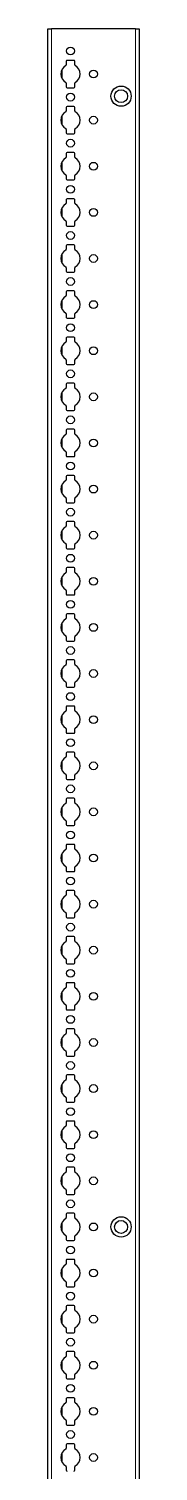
# Model space of a CAD drawing. Header units: millimetres. Extents: x -199 to 2653, y -1647 to 1507.
# Drawn here: x 2604 to 2653, y -335 to 447 of the extents above; entities that cross this region are included whole.
import ezdxf

# ---------------------------------------------------------------- set-up
doc = ezdxf.new("R2010")
doc.units = ezdxf.units.MM

msp = doc.modelspace()

# ---------------------------------------------------------------- linework, layer by layer
at = {"color": 7, "linetype": 'Continuous', "lineweight": 25}
for p, q in [((2603.61, -851.79), (2603.61, 447.21)), ((2603.61, 447.21), (2605.61, 447.21)), ((2651.31, 447.21), (2605.61, 447.21)), ((2651.31, 447.21), (2653.31, 447.21)), ((2653.31, 447.21), (2653.31, -851.79)), ((2617.76, 430.11), (2614.16, 430.11)), ((2613.66, 429.61), (2613.66, 427.73)), ((2618.26, 427.73), (2618.26, 429.61)), ((2613.66, 417.68), (2613.66, 415.81)), ((2614.16, 415.31), (2617.76, 415.31)), ((2618.26, 415.81), (2618.26, 417.68)), ((2613.66, 404.61), (2613.66, 402.73)), ((2617.76, 405.11), (2614.16, 405.11)), ((2618.26, 402.73), (2618.26, 404.61)), ((2613.66, 392.68), (2613.66, 390.81)), ((2618.26, 390.81), (2618.26, 392.68)), ((2614.16, 390.31), (2617.76, 390.31)), ((2613.66, 379.61), (2613.66, 377.73)), ((2617.76, 380.11), (2614.16, 380.11)), ((2618.26, 377.73), (2618.26, 379.61)), ((2613.66, 367.68), (2613.66, 365.81)), ((2618.26, 365.81), (2618.26, 367.68)), ((2614.16, 365.31), (2617.76, 365.31)), ((2613.66, 354.61), (2613.66, 352.73)), ((2617.76, 355.11), (2614.16, 355.11)), ((2618.26, 352.73), (2618.26, 354.61)), ((2613.66, 342.68), (2613.66, 340.81)), ((2614.16, 340.31), (2617.76, 340.31)), ((2618.26, 340.81), (2618.26, 342.68)), ((2613.66, 329.61), (2613.66, 327.73)), ((2617.76, 330.11), (2614.16, 330.11)), ((2618.26, 327.73), (2618.26, 329.61)), ((2613.66, 317.68), (2613.66, 315.81)), ((2614.16, 315.31), (2617.76, 315.31)), ((2618.26, 315.81), (2618.26, 317.68)), ((2617.76, 305.11), (2614.16, 305.11)), ((2613.66, 304.61), (2613.66, 302.73)), ((2618.26, 302.73), (2618.26, 304.61)), ((2613.66, 292.68), (2613.66, 290.81)), ((2614.16, 290.31), (2617.76, 290.31)), ((2618.26, 290.81), (2618.26, 292.68)), ((2613.66, 279.61), (2613.66, 277.73)), ((2617.76, 280.11), (2614.16, 280.11)), ((2618.26, 277.73), (2618.26, 279.61)), ((2613.66, 267.68), (2613.66, 265.81)), ((2618.26, 265.81), (2618.26, 267.68)), ((2614.16, 265.31), (2617.76, 265.31)), ((2613.66, 254.61), (2613.66, 252.73)), ((2617.76, 255.11), (2614.16, 255.11)), ((2618.26, 252.73), (2618.26, 254.61)), ((2613.66, 242.68), (2613.66, 240.81)), ((2618.26, 240.81), (2618.26, 242.68)), ((2614.16, 240.31), (2617.76, 240.31)), ((2613.66, 229.61), (2613.66, 227.73)), ((2617.76, 230.11), (2614.16, 230.11)), ((2618.26, 227.73), (2618.26, 229.61)), ((2613.66, 217.68), (2613.66, 215.81)), ((2614.16, 215.31), (2617.76, 215.31)), ((2618.26, 215.81), (2618.26, 217.68)), ((2613.66, 204.61), (2613.66, 202.73)), ((2617.76, 205.11), (2614.16, 205.11)), ((2618.26, 202.73), (2618.26, 204.61)), ((2613.66, 192.68), (2613.66, 190.81)), ((2614.16, 190.31), (2617.76, 190.31)), ((2618.26, 190.81), (2618.26, 192.68)), ((2617.76, 180.11), (2614.16, 180.11)), ((2613.66, 179.61), (2613.66, 177.73)), ((2618.26, 177.73), (2618.26, 179.61)), ((2613.66, 167.68), (2613.66, 165.81)), ((2614.16, 165.31), (2617.76, 165.31)), ((2618.26, 165.81), (2618.26, 167.68)), ((2613.66, 154.61), (2613.66, 152.73)), ((2617.76, 155.11), (2614.16, 155.11)), ((2618.26, 152.73), (2618.26, 154.61)), ((2613.66, 142.68), (2613.66, 140.81)), ((2618.26, 140.81), (2618.26, 142.68)), ((2614.16, 140.31), (2617.76, 140.31)), ((2613.66, 129.61), (2613.66, 127.73)), ((2617.76, 130.11), (2614.16, 130.11)), ((2618.26, 127.73), (2618.26, 129.61)), ((2613.66, 117.68), (2613.66, 115.81)), ((2618.26, 115.81), (2618.26, 117.68)), ((2614.16, 115.31), (2617.76, 115.31)), ((2613.66, 104.61), (2613.66, 102.73)), ((2617.76, 105.11), (2614.16, 105.11)), ((2618.26, 102.73), (2618.26, 104.61)), ((2613.66, 92.68), (2613.66, 90.81)), ((2614.16, 90.31), (2617.76, 90.31)), ((2618.26, 90.81), (2618.26, 92.68)), ((2613.66, 79.61), (2613.66, 77.73)), ((2617.76, 80.11), (2614.16, 80.11)), ((2618.26, 77.73), (2618.26, 79.61)), ((2613.66, 67.68), (2613.66, 65.81)), ((2614.16, 65.31), (2617.76, 65.31)), ((2618.26, 65.81), (2618.26, 67.68)), ((2617.76, 55.11), (2614.16, 55.11)), ((2613.66, 54.61), (2613.66, 52.73)), ((2618.26, 52.73), (2618.26, 54.61)), ((2613.66, 42.68), (2613.66, 40.81)), ((2614.16, 40.31), (2617.76, 40.31)), ((2618.26, 40.81), (2618.26, 42.68)), ((2613.66, 29.61), (2613.66, 27.73)), ((2617.76, 30.11), (2614.16, 30.11)), ((2618.26, 27.73), (2618.26, 29.61)), ((2613.66, 17.68), (2613.66, 15.81)), ((2618.26, 15.81), (2618.26, 17.68)), ((2614.16, 15.31), (2617.76, 15.31)), ((2613.66, 4.61), (2613.66, 2.73)), ((2617.76, 5.11), (2614.16, 5.11)), ((2618.26, 2.73), (2618.26, 4.61)), ((2613.66, -7.32), (2613.66, -9.19)), ((2618.26, -9.19), (2618.26, -7.32)), ((2614.16, -9.69), (2617.76, -9.69)), ((2613.66, -20.39), (2613.66, -22.27)), ((2617.76, -19.89), (2614.16, -19.89)), ((2618.26, -22.27), (2618.26, -20.39)), ((2613.66, -32.32), (2613.66, -34.19)), ((2614.16, -34.69), (2617.76, -34.69)), ((2618.26, -34.19), (2618.26, -32.32)), ((2613.66, -45.39), (2613.66, -47.27)), ((2617.76, -44.89), (2614.16, -44.89)), ((2618.26, -47.27), (2618.26, -45.39)), ((2613.66, -57.32), (2613.66, -59.19)), ((2614.16, -59.69), (2617.76, -59.69)), ((2618.26, -59.19), (2618.26, -57.32)), ((2617.76, -69.89), (2614.16, -69.89)), ((2613.66, -70.39), (2613.66, -72.27)), ((2618.26, -72.27), (2618.26, -70.39)), ((2613.66, -82.32), (2613.66, -84.19)), ((2614.16, -84.69), (2617.76, -84.69)), ((2618.26, -84.19), (2618.26, -82.32)), ((2613.66, -95.39), (2613.66, -97.27)), ((2617.76, -94.89), (2614.16, -94.89)), ((2618.26, -97.27), (2618.26, -95.39)), ((2613.66, -107.32), (2613.66, -109.19)), ((2618.26, -109.19), (2618.26, -107.32)), ((2614.16, -109.69), (2617.76, -109.69)), ((2613.66, -120.39), (2613.66, -122.27)), ((2617.76, -119.89), (2614.16, -119.89)), ((2618.26, -122.27), (2618.26, -120.39)), ((2613.66, -132.32), (2613.66, -134.19)), ((2618.26, -134.19), (2618.26, -132.32)), ((2614.16, -134.69), (2617.76, -134.69)), ((2613.66, -145.39), (2613.66, -147.27)), ((2617.76, -144.89), (2614.16, -144.89)), ((2618.26, -147.27), (2618.26, -145.39)), ((2613.66, -157.32), (2613.66, -159.19)), ((2614.16, -159.69), (2617.76, -159.69)), ((2618.26, -159.19), (2618.26, -157.32)), ((2613.66, -170.39), (2613.66, -172.27)), ((2617.76, -169.89), (2614.16, -169.89)), ((2618.26, -172.27), (2618.26, -170.39)), ((2613.66, -182.32), (2613.66, -184.19)), ((2614.16, -184.69), (2617.76, -184.69)), ((2618.26, -184.19), (2618.26, -182.32)), ((2613.66, -195.39), (2613.66, -197.27)), ((2617.76, -194.89), (2614.16, -194.89)), ((2618.26, -197.27), (2618.26, -195.39)), ((2613.66, -207.32), (2613.66, -209.19)), ((2614.16, -209.69), (2617.76, -209.69)), ((2618.26, -209.19), (2618.26, -207.32)), ((2613.66, -220.39), (2613.66, -222.27)), ((2617.76, -219.89), (2614.16, -219.89)), ((2618.26, -222.27), (2618.26, -220.39)), ((2613.66, -232.32), (2613.66, -234.19)), ((2618.26, -234.19), (2618.26, -232.32)), ((2614.16, -234.69), (2617.76, -234.69)), ((2613.66, -245.39), (2613.66, -247.27)), ((2617.76, -244.89), (2614.16, -244.89)), ((2618.26, -247.27), (2618.26, -245.39)), ((2613.66, -257.32), (2613.66, -259.19)), ((2618.26, -259.19), (2618.26, -257.32)), ((2614.16, -259.69), (2617.76, -259.69)), ((2613.66, -270.39), (2613.66, -272.27)), ((2617.76, -269.89), (2614.16, -269.89)), ((2618.26, -272.27), (2618.26, -270.39)), ((2613.66, -282.32), (2613.66, -284.19)), ((2614.16, -284.69), (2617.76, -284.69)), ((2618.26, -284.19), (2618.26, -282.32)), ((2613.66, -295.39), (2613.66, -297.27)), ((2617.76, -294.89), (2614.16, -294.89)), ((2618.26, -297.27), (2618.26, -295.39)), ((2613.66, -307.32), (2613.66, -309.19)), ((2614.16, -309.69), (2617.76, -309.69)), ((2618.26, -309.19), (2618.26, -307.32)), ((2613.66, -320.39), (2613.66, -322.27)), ((2617.76, -319.89), (2614.16, -319.89)), ((2618.26, -322.27), (2618.26, -320.39)), ((2613.66, -332.32), (2613.66, -334.19)), ((2618.26, -334.19), (2618.26, -332.32))]:
    msp.add_line(p, q, dxfattribs=at)
at = {"color": 8, "linetype": 'Continuous', "lineweight": 18}
for p, q in [((2605.61, 447.21), (2605.61, -851.79)), ((2651.31, -851.79), (2651.31, 447.21)), ((2611.46, 425.41), (2611.46, 420)), ((2611.46, 400.41), (2611.46, 395)), ((2611.46, 375.41), (2611.46, 370)), ((2611.46, 350.41), (2611.46, 345)), ((2611.46, 325.41), (2611.46, 320)), ((2611.46, 300.41), (2611.46, 295)), ((2611.46, 275.41), (2611.46, 270)), ((2611.46, 250.41), (2611.46, 245)), ((2611.46, 225.41), (2611.46, 220)), ((2611.46, 200.41), (2611.46, 195)), ((2611.46, 175.41), (2611.46, 170)), ((2611.46, 150.41), (2611.46, 145)), ((2611.46, 125.41), (2611.46, 120)), ((2611.46, 100.41), (2611.46, 95)), ((2611.46, 75.41), (2611.46, 70)), ((2611.46, 50.41), (2611.46, 45)), ((2611.46, 25.41), (2611.46, 20)), ((2611.46, 0.41), (2611.46, -5)), ((2611.46, -24.59), (2611.46, -30)), ((2611.46, -49.59), (2611.46, -55)), ((2611.46, -74.59), (2611.46, -80)), ((2611.46, -99.59), (2611.46, -105)), ((2611.46, -124.59), (2611.46, -130)), ((2611.46, -149.59), (2611.46, -155)), ((2611.46, -174.59), (2611.46, -180)), ((2611.46, -199.59), (2611.46, -205)), ((2611.46, -224.59), (2611.46, -230)), ((2611.46, -249.59), (2611.46, -255)), ((2611.46, -274.59), (2611.46, -280)), ((2611.46, -299.59), (2611.46, -305)), ((2611.46, -324.59), (2611.46, -330))]:
    msp.add_line(p, q, dxfattribs=at)
at = {"color": 7, "linetype": 'Continuous', "lineweight": 25}
for centre, radius in [((2615.96, 435.21), 2.12), ((2628.46, 422.71), 2.13), ((2643.46, 410.71), 5.5), ((2615.96, 410.21), 2.12), ((2643.46, 410.71), 3.5), ((2628.46, 397.71), 2.13), ((2615.96, 385.21), 2.12), ((2628.46, 372.71), 2.13), ((2615.96, 360.21), 2.12), ((2628.46, 347.71), 2.13), ((2615.96, 335.21), 2.12), ((2628.46, 322.71), 2.13), ((2615.96, 310.21), 2.12), ((2628.46, 297.71), 2.13), ((2615.96, 285.21), 2.12), ((2628.46, 272.71), 2.13), ((2615.96, 260.21), 2.12), ((2628.46, 247.71), 2.13), ((2615.96, 235.21), 2.12), ((2628.46, 222.71), 2.13), ((2615.96, 210.21), 2.12), ((2628.46, 197.71), 2.12), ((2615.96, 185.21), 2.12), ((2628.46, 172.71), 2.12), ((2615.96, 160.21), 2.12), ((2628.46, 147.71), 2.12), ((2615.96, 135.21), 2.12), ((2628.46, 122.71), 2.12), ((2615.96, 110.21), 2.12), ((2628.46, 97.71), 2.12), ((2615.96, 85.21), 2.12), ((2628.46, 72.71), 2.12), ((2615.96, 60.21), 2.12), ((2628.46, 47.71), 2.12), ((2615.96, 35.21), 2.12), ((2628.46, 22.71), 2.12), ((2615.96, 10.21), 2.12), ((2628.46, -2.29), 2.12), ((2615.96, -14.79), 2.12), ((2628.46, -27.29), 2.12), ((2615.96, -39.79), 2.12), ((2628.46, -52.29), 2.12), ((2615.96, -64.79), 2.12), ((2628.46, -77.29), 2.12), ((2615.96, -89.79), 2.12), ((2628.46, -102.29), 2.12), ((2615.96, -114.79), 2.12), ((2628.46, -127.29), 2.12), ((2615.96, -139.79), 2.12), ((2628.46, -152.29), 2.12), ((2615.96, -164.79), 2.12), ((2628.46, -177.29), 2.12), ((2615.96, -189.79), 2.12), ((2628.46, -202.29), 2.12), ((2643.46, -202.29), 5.5), ((2643.46, -202.29), 3.5), ((2615.96, -214.79), 2.12), ((2628.46, -227.29), 2.12), ((2615.96, -239.79), 2.12), ((2628.46, -252.29), 2.12), ((2615.96, -264.79), 2.12), ((2628.46, -277.29), 2.12), ((2615.96, -289.79), 2.12), ((2628.46, -302.29), 2.12), ((2615.96, -314.79), 2.12), ((2628.46, -327.29), 2.12)]:
    msp.add_circle(centre, radius, dxfattribs=at)
for centre, radius, start, end in [((2614.16, 429.61), 0.5, 90, 180), ((2617.76, 429.61), 0.5, 360, 90), ((2615.96, 422.71), 5.25, 119.14074, 240.85926), ((2613.16, 427.73), 0.5, 299.14074, 0), ((2618.76, 427.73), 0.5, 180, 240.85926), ((2615.96, 422.71), 5.25, 299.14074, 60.85926), ((2613.16, 417.68), 0.5, 0, 60.85926), ((2614.16, 415.81), 0.5, 180, 270), ((2617.76, 415.81), 0.5, 270, 0), ((2618.76, 417.68), 0.5, 119.14074, 180), ((2615.96, 397.71), 5.25, 119.14074, 240.85926), ((2613.16, 402.73), 0.5, 299.14074, 0), ((2614.16, 404.61), 0.5, 90, 180), ((2617.76, 404.61), 0.5, 0, 90), ((2618.76, 402.73), 0.5, 180, 240.85926), ((2615.96, 397.71), 5.25, 299.14074, 60.85926), ((2613.16, 392.68), 0.5, 0, 60.85926), ((2618.76, 392.68), 0.5, 119.14074, 180), ((2614.16, 390.81), 0.5, 180, 270), ((2617.76, 390.81), 0.5, 270, 0), ((2615.96, 372.71), 5.25, 119.14074, 240.85926), ((2613.16, 377.73), 0.5, 299.14074, 0), ((2614.16, 379.61), 0.5, 90, 180), ((2617.76, 379.61), 0.5, 0, 90), ((2618.76, 377.73), 0.5, 180, 240.85926), ((2615.96, 372.71), 5.25, 299.14074, 60.85926), ((2613.16, 367.68), 0.5, 0, 60.85926), ((2618.76, 367.68), 0.5, 119.14074, 180), ((2614.16, 365.81), 0.5, 180, 270), ((2617.76, 365.81), 0.5, 270, 0), ((2615.96, 347.71), 5.25, 119.14074, 240.85926), ((2613.16, 352.73), 0.5, 299.14074, 0), ((2614.16, 354.61), 0.5, 90, 180), ((2617.76, 354.61), 0.5, 0, 90), ((2618.76, 352.73), 0.5, 180, 240.85926), ((2615.96, 347.71), 5.25, 299.14074, 60.85926), ((2613.16, 342.68), 0.5, 0, 60.85926), ((2614.16, 340.81), 0.5, 180, 270), ((2617.76, 340.81), 0.5, 270, 0), ((2618.76, 342.68), 0.5, 119.14074, 180), ((2614.16, 329.61), 0.5, 90, 180), ((2617.76, 329.61), 0.5, 0, 90), ((2615.96, 322.71), 5.25, 119.14074, 240.85926), ((2613.16, 327.73), 0.5, 299.14074, 0), ((2618.76, 327.73), 0.5, 180, 240.85926), ((2615.96, 322.71), 5.25, 299.14074, 60.85926), ((2613.16, 317.68), 0.5, 0, 60.85926), ((2614.16, 315.81), 0.5, 180, 270), ((2617.76, 315.81), 0.5, 270, 0), ((2618.76, 317.68), 0.5, 119.14074, 180), ((2614.16, 304.61), 0.5, 90, 180), ((2617.76, 304.61), 0.5, 0, 90), ((2615.96, 297.71), 5.25, 119.14074, 240.85926), ((2613.16, 302.73), 0.5, 299.14074, 0), ((2618.76, 302.73), 0.5, 180, 240.85926), ((2615.96, 297.71), 5.25, 299.14074, 60.85926), ((2613.16, 292.68), 0.5, 0, 60.85926), ((2614.16, 290.81), 0.5, 180, 270), ((2617.76, 290.81), 0.5, 270, 0), ((2618.76, 292.68), 0.5, 119.14074, 180), ((2615.96, 272.71), 5.25, 119.14074, 240.85926), ((2613.16, 277.73), 0.5, 299.14074, 0), ((2614.16, 279.61), 0.5, 90, 180), ((2617.76, 279.61), 0.5, 0, 90), ((2618.76, 277.73), 0.5, 180, 240.85926), ((2615.96, 272.71), 5.25, 299.14074, 60.85926), ((2613.16, 267.68), 0.5, 0, 60.85926), ((2618.76, 267.68), 0.5, 119.14074, 180), ((2614.16, 265.81), 0.5, 180, 270), ((2617.76, 265.81), 0.5, 270, 0), ((2615.96, 247.71), 5.25, 119.14074, 240.85926), ((2613.16, 252.73), 0.5, 299.14074, 0), ((2614.16, 254.61), 0.5, 90, 180), ((2617.76, 254.61), 0.5, 0, 90), ((2618.76, 252.73), 0.5, 180, 240.85926), ((2615.96, 247.71), 5.25, 299.14074, 60.85926), ((2613.16, 242.68), 0.5, 0, 60.85926), ((2618.76, 242.68), 0.5, 119.14074, 180), ((2614.16, 240.81), 0.5, 180, 270), ((2617.76, 240.81), 0.5, 270, 0), ((2615.96, 222.71), 5.25, 119.14074, 240.85926), ((2613.16, 227.73), 0.5, 299.14074, 0), ((2614.16, 229.61), 0.5, 90, 180), ((2617.76, 229.61), 0.5, 0, 90), ((2618.76, 227.73), 0.5, 180, 240.85926), ((2615.96, 222.71), 5.25, 299.14074, 60.85926), ((2613.16, 217.68), 0.5, 0, 60.85926), ((2614.16, 215.81), 0.5, 180, 270), ((2617.76, 215.81), 0.5, 270, 0), ((2618.76, 217.68), 0.5, 119.14074, 180), ((2614.16, 204.61), 0.5, 90, 180), ((2617.76, 204.61), 0.5, 0, 90), ((2615.96, 197.71), 5.25, 119.14074, 240.85926), ((2613.16, 202.73), 0.5, 299.14074, 0), ((2618.76, 202.73), 0.5, 180, 240.85926), ((2615.96, 197.71), 5.25, 299.14074, 60.85926), ((2613.16, 192.68), 0.5, 0, 60.85926), ((2614.16, 190.81), 0.5, 180, 270), ((2617.76, 190.81), 0.5, 270, 0), ((2618.76, 192.68), 0.5, 119.14074, 180), ((2614.16, 179.61), 0.5, 90, 180), ((2617.76, 179.61), 0.5, 0, 90), ((2615.96, 172.71), 5.25, 119.14074, 240.85926), ((2613.16, 177.73), 0.5, 299.14074, 0), ((2618.76, 177.73), 0.5, 180, 240.85926), ((2615.96, 172.71), 5.25, 299.14074, 60.85926), ((2613.16, 167.68), 0.5, 0, 60.85926), ((2614.16, 165.81), 0.5, 180, 270), ((2617.76, 165.81), 0.5, 270, 0), ((2618.76, 167.68), 0.5, 119.14074, 180), ((2615.96, 147.71), 5.25, 119.14074, 240.85926), ((2613.16, 152.73), 0.5, 299.14074, 0), ((2614.16, 154.61), 0.5, 90, 180), ((2617.76, 154.61), 0.5, 0, 90), ((2618.76, 152.73), 0.5, 180, 240.85926), ((2615.96, 147.71), 5.25, 299.14074, 60.85926), ((2613.16, 142.68), 0.5, 0, 60.85926), ((2614.16, 140.81), 0.5, 180, 270), ((2617.76, 140.81), 0.5, 270, 0), ((2618.76, 142.68), 0.5, 119.14074, 180), ((2615.96, 122.71), 5.25, 119.14074, 240.85926), ((2613.16, 127.73), 0.5, 299.14074, 0), ((2614.16, 129.61), 0.5, 90, 180), ((2617.76, 129.61), 0.5, 0, 90), ((2618.76, 127.73), 0.5, 180, 240.85926), ((2615.96, 122.71), 5.25, 299.14074, 60.85926), ((2613.16, 117.68), 0.5, 0, 60.85926), ((2618.76, 117.68), 0.5, 119.14074, 180), ((2614.16, 115.81), 0.5, 180, 270), ((2617.76, 115.81), 0.5, 270, 0), ((2615.96, 97.71), 5.25, 119.14074, 240.85926), ((2613.16, 102.73), 0.5, 299.14074, 0), ((2614.16, 104.61), 0.5, 90, 180), ((2617.76, 104.61), 0.5, 0, 90), ((2618.76, 102.73), 0.5, 180, 240.85926), ((2615.96, 97.71), 5.25, 299.14074, 60.85926), ((2613.16, 92.68), 0.5, 0, 60.85926), ((2614.16, 90.81), 0.5, 180, 270), ((2617.76, 90.81), 0.5, 270, 0), ((2618.76, 92.68), 0.5, 119.14074, 180), ((2614.16, 79.61), 0.5, 90, 180), ((2617.76, 79.61), 0.5, 0, 90), ((2615.96, 72.71), 5.25, 119.14074, 240.85926), ((2613.16, 77.73), 0.5, 299.14074, 0), ((2618.76, 77.73), 0.5, 180, 240.85926), ((2615.96, 72.71), 5.25, 299.14074, 60.85926), ((2613.16, 67.68), 0.5, 0, 60.85926), ((2614.16, 65.81), 0.5, 180, 270), ((2617.76, 65.81), 0.5, 270, 0), ((2618.76, 67.68), 0.5, 119.14074, 180), ((2614.16, 54.61), 0.5, 90, 180), ((2617.76, 54.61), 0.5, 0, 90), ((2615.96, 47.71), 5.25, 119.14074, 240.85926), ((2613.16, 52.73), 0.5, 299.14074, 0), ((2618.76, 52.73), 0.5, 180, 240.85926), ((2615.96, 47.71), 5.25, 299.14074, 60.85926), ((2613.16, 42.68), 0.5, 0, 60.85926), ((2614.16, 40.81), 0.5, 180, 270), ((2617.76, 40.81), 0.5, 270, 0), ((2618.76, 42.68), 0.5, 119.14074, 180), ((2615.96, 22.71), 5.25, 119.14074, 240.85926), ((2613.16, 27.73), 0.5, 299.14074, 0), ((2614.16, 29.61), 0.5, 90, 180), ((2617.76, 29.61), 0.5, 0, 90), ((2618.76, 27.73), 0.5, 180, 240.85926), ((2615.96, 22.71), 5.25, 299.14074, 60.85926), ((2613.16, 17.68), 0.5, 0, 60.85926), ((2614.16, 15.81), 0.5, 180, 270), ((2617.76, 15.81), 0.5, 270, 0), ((2618.76, 17.68), 0.5, 119.14074, 180), ((2615.96, -2.29), 5.25, 119.14074, 240.85926), ((2613.16, 2.73), 0.5, 299.14074, 0), ((2614.16, 4.61), 0.5, 90, 180), ((2617.76, 4.61), 0.5, 0, 90), ((2618.76, 2.73), 0.5, 180, 240.85926), ((2615.96, -2.29), 5.25, 299.14074, 60.85926), ((2613.16, -7.32), 0.5, 0, 60.85926), ((2618.76, -7.32), 0.5, 119.14074, 180), ((2614.16, -9.19), 0.5, 180, 270), ((2617.76, -9.19), 0.5, 270, 0), ((2615.96, -27.29), 5.25, 119.14074, 240.85926), ((2613.16, -22.27), 0.5, 299.14074, 0), ((2614.16, -20.39), 0.5, 90, 180), ((2617.76, -20.39), 0.5, 0, 90), ((2618.76, -22.27), 0.5, 180, 240.85926), ((2615.96, -27.29), 5.25, 299.14074, 60.85926), ((2613.16, -32.32), 0.5, 0, 60.85926), ((2614.16, -34.19), 0.5, 180, 270), ((2617.76, -34.19), 0.5, 270, 0), ((2618.76, -32.32), 0.5, 119.14074, 180), ((2614.16, -45.39), 0.5, 90, 180), ((2617.76, -45.39), 0.5, 0, 90), ((2615.96, -52.29), 5.25, 119.14074, 240.85926), ((2613.16, -47.27), 0.5, 299.14074, 0), ((2618.76, -47.27), 0.5, 180, 240.85926), ((2615.96, -52.29), 5.25, 299.14074, 60.85926), ((2613.16, -57.32), 0.5, 0, 60.85926), ((2614.16, -59.19), 0.5, 180, 270), ((2617.76, -59.19), 0.5, 270, 0), ((2618.76, -57.32), 0.5, 119.14074, 180), ((2614.16, -70.39), 0.5, 90, 180), ((2617.76, -70.39), 0.5, 0, 90), ((2615.96, -77.29), 5.25, 119.14074, 240.85926), ((2613.16, -72.27), 0.5, 299.14074, 0), ((2618.76, -72.27), 0.5, 180, 240.85926), ((2615.96, -77.29), 5.25, 299.14074, 60.85926), ((2613.16, -82.32), 0.5, 0, 60.85926), ((2614.16, -84.19), 0.5, 180, 270), ((2617.76, -84.19), 0.5, 270, 0), ((2618.76, -82.32), 0.5, 119.14074, 180), ((2615.96, -102.29), 5.25, 119.14074, 240.85926), ((2613.16, -97.27), 0.5, 299.14074, 0), ((2614.16, -95.39), 0.5, 90, 180), ((2617.76, -95.39), 0.5, 0, 90), ((2618.76, -97.27), 0.5, 180, 240.85926), ((2615.96, -102.29), 5.25, 299.14074, 60.85926), ((2613.16, -107.32), 0.5, 0, 60.85926), ((2614.16, -109.19), 0.5, 180, 270), ((2617.76, -109.19), 0.5, 270, 0), ((2618.76, -107.32), 0.5, 119.14074, 180), ((2615.96, -127.29), 5.25, 119.14074, 240.85926), ((2613.16, -122.27), 0.5, 299.14074, 0), ((2614.16, -120.39), 0.5, 90, 180), ((2617.76, -120.39), 0.5, 0, 90), ((2618.76, -122.27), 0.5, 180, 240.85926), ((2615.96, -127.29), 5.25, 299.14074, 60.85926), ((2613.16, -132.32), 0.5, 0, 60.85926), ((2618.76, -132.32), 0.5, 119.14074, 180), ((2614.16, -134.19), 0.5, 180, 270), ((2617.76, -134.19), 0.5, 270, 0), ((2615.96, -152.29), 5.25, 119.14074, 240.85926), ((2613.16, -147.27), 0.5, 299.14074, 0), ((2614.16, -145.39), 0.5, 90, 180), ((2617.76, -145.39), 0.5, 0, 90), ((2618.76, -147.27), 0.5, 180, 240.85926), ((2615.96, -152.29), 5.25, 299.14074, 60.85926), ((2613.16, -157.32), 0.5, 0, 60.85926), ((2614.16, -159.19), 0.5, 180, 270), ((2617.76, -159.19), 0.5, 270, 0), ((2618.76, -157.32), 0.5, 119.14074, 180), ((2614.16, -170.39), 0.5, 90, 180), ((2617.76, -170.39), 0.5, 0, 90), ((2615.96, -177.29), 5.25, 119.14074, 240.85926), ((2613.16, -172.27), 0.5, 299.14074, 0), ((2618.76, -172.27), 0.5, 180, 240.85926), ((2615.96, -177.29), 5.25, 299.14074, 60.85926), ((2613.16, -182.32), 0.5, 0, 60.85926), ((2614.16, -184.19), 0.5, 180, 270), ((2617.76, -184.19), 0.5, 270, 0), ((2618.76, -182.32), 0.5, 119.14074, 180), ((2614.16, -195.39), 0.5, 90, 180), ((2617.76, -195.39), 0.5, 0, 90), ((2615.96, -202.29), 5.25, 119.14074, 240.85926), ((2613.16, -197.27), 0.5, 299.14074, 0), ((2618.76, -197.27), 0.5, 180, 240.85926), ((2615.96, -202.29), 5.25, 299.14074, 60.85926), ((2613.16, -207.32), 0.5, 0, 60.85926), ((2614.16, -209.19), 0.5, 180, 270), ((2617.76, -209.19), 0.5, 270, 0), ((2618.76, -207.32), 0.5, 119.14074, 180), ((2615.96, -227.29), 5.25, 119.14074, 240.85926), ((2613.16, -222.27), 0.5, 299.14074, 0), ((2614.16, -220.39), 0.5, 90, 180), ((2617.76, -220.39), 0.5, 0, 90), ((2618.76, -222.27), 0.5, 180, 240.85926), ((2615.96, -227.29), 5.25, 299.14074, 60.85926), ((2613.16, -232.32), 0.5, 0, 60.85926), ((2614.16, -234.19), 0.5, 180, 270), ((2617.76, -234.19), 0.5, 270, 0), ((2618.76, -232.32), 0.5, 119.14074, 180), ((2615.96, -252.29), 5.25, 119.14074, 240.85926), ((2613.16, -247.27), 0.5, 299.14074, 0), ((2614.16, -245.39), 0.5, 90, 180), ((2617.76, -245.39), 0.5, 0, 90), ((2618.76, -247.27), 0.5, 180, 240.85926), ((2615.96, -252.29), 5.25, 299.14074, 60.85926), ((2613.16, -257.32), 0.5, 0, 60.85926), ((2618.76, -257.32), 0.5, 119.14074, 180), ((2614.16, -259.19), 0.5, 180, 270), ((2617.76, -259.19), 0.5, 270, 0), ((2615.96, -277.29), 5.25, 119.14074, 240.85926), ((2613.16, -272.27), 0.5, 299.14074, 0), ((2614.16, -270.39), 0.5, 90, 180), ((2617.76, -270.39), 0.5, 0, 90), ((2618.76, -272.27), 0.5, 180, 240.85926), ((2615.96, -277.29), 5.25, 299.14074, 60.85926), ((2613.16, -282.32), 0.5, 0, 60.85926), ((2614.16, -284.19), 0.5, 180, 270), ((2617.76, -284.19), 0.5, 270, 0), ((2618.76, -282.32), 0.5, 119.14074, 180), ((2614.16, -295.39), 0.5, 90, 180), ((2617.76, -295.39), 0.5, 0, 90), ((2615.96, -302.29), 5.25, 119.14074, 240.85926), ((2613.16, -297.27), 0.5, 299.14074, 0), ((2618.76, -297.27), 0.5, 180, 240.85926), ((2615.96, -302.29), 5.25, 299.14074, 60.85926), ((2613.16, -307.32), 0.5, 0, 60.85926), ((2614.16, -309.19), 0.5, 180, 270), ((2617.76, -309.19), 0.5, 270, 0), ((2618.76, -307.32), 0.5, 119.14074, 180), ((2614.16, -320.39), 0.5, 90, 180), ((2617.76, -320.39), 0.5, 0, 90), ((2615.96, -327.29), 5.25, 119.14074, 240.85926), ((2613.16, -322.27), 0.5, 299.14074, 0), ((2618.76, -322.27), 0.5, 180, 240.85926), ((2615.96, -327.29), 5.25, 299.14074, 60.85926), ((2613.16, -332.32), 0.5, 0, 60.85926), ((2614.16, -334.19), 0.5, 180, 270), ((2617.76, -334.19), 0.5, 270, 0), ((2618.76, -332.32), 0.5, 119.14074, 180)]:
    msp.add_arc(centre, radius, start, end, dxfattribs=at)

doc.saveas('drawing.dxf')
